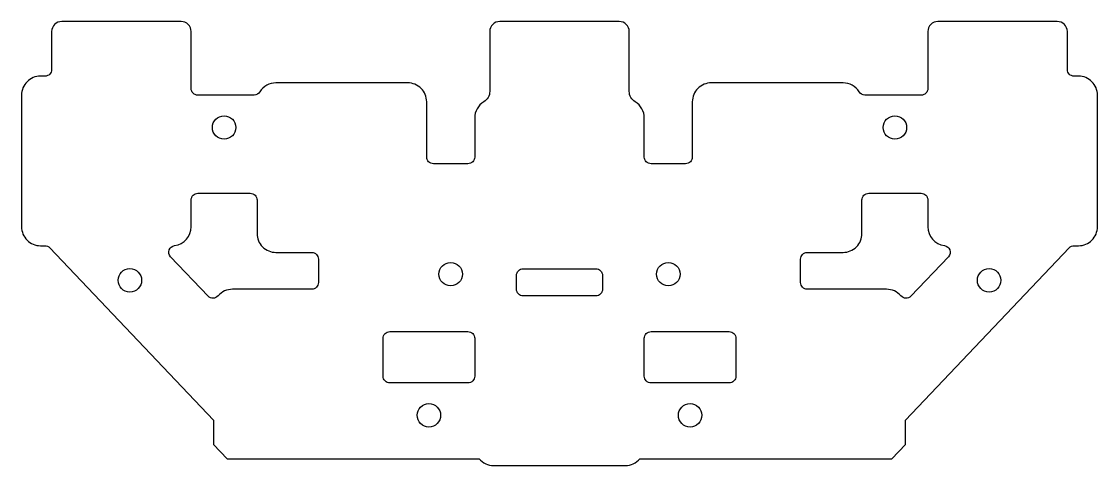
# Model space of a CAD drawing. Header units: millimetres. Extents: x -48.2 to 48.2, y -33.5 to 6.3.
import ezdxf

# ---------------------------------------------------------------- set-up
doc = ezdxf.new("R2010")
doc.units = ezdxf.units.MM

msp = doc.modelspace()

# ---------------------------------------------------------------- linework, layer by layer
for points in [[(32.4, -0.325), (27.362, -0.325, -0.261184), (26.85, -0.038, 0.261184), (25.4, 0.775), (13.6, 0.775, 0.414214), (11.9, -0.925), (11.9, -5.875, -0.414214), (11.3, -6.475), (8.2, -6.475, -0.414214), (7.6, -5.875), (7.6, -2.385, 0.262398), (6.78, -0.931, -0.262398), (6.25, 0.01), (6.25, 5.375, 0.414214), (5.35, 6.275), (-5.35, 6.275, 0.414214), (-6.25, 5.375), (-6.25, 0.01, -0.262398), (-6.78, -0.931, 0.262398), (-7.6, -2.385), (-7.6, -5.875, -0.414214), (-8.2, -6.475), (-11.3, -6.475, -0.414214), (-11.9, -5.875), (-11.9, -0.925, 0.414214), (-13.6, 0.775), (-25.4, 0.775, 0.261184), (-26.85, -0.038, -0.261184), (-27.362, -0.325), (-32.4, -0.325, -0.414214), (-33, 0.275), (-33, 5.375, 0.414214), (-33.9, 6.275), (-44.6, 6.275, 0.414214), (-45.5, 5.375), (-45.5, 1.975, -0.414214), (-46.1, 1.375), (-46.5, 1.375, 0.414214), (-48.2, -0.325), (-48.2, -12.125, 0.414214), (-46.5, -13.825), (-46.103, -13.825, -0.205725), (-45.668, -14.012), (-31, -29.469), (-31, -31.648), (-29.788, -32.925), (-7.196, -32.925, 0.220229), (-5.9, -33.525), (5.9, -33.525, 0.220229), (7.196, -32.925), (29.788, -32.925), (31, -31.648), (31, -29.469), (45.668, -14.012, -0.205725), (46.103, -13.825), (46.5, -13.825, 0.414214), (48.2, -12.125), (48.2, -0.325, 0.414214), (46.5, 1.375), (46.1, 1.375, -0.414214), (45.5, 1.975), (45.5, 5.375, 0.414214), (44.6, 6.275), (33.9, 6.275, 0.414214), (33, 5.375), (33, 0.275, -0.414214)], [(-32.4, -9.125), (-27.7, -9.125, -0.414214), (-27.1, -9.725), (-27.1, -12.725, 0.414214), (-25.4, -14.425), (-22.2, -14.425, -0.414214), (-21.6, -15.025), (-21.6, -17.125, -0.414214), (-22.2, -17.725), (-29.3, -17.725, 0.220131), (-30.596, -18.325, -0.446057), (-31.488, -18.349), (-34.838, -14.819, -0.613318), (-34.481, -13.811, 0.376802), (-33, -12.125), (-33, -9.725, -0.414214)], [(27.1, -12.725), (27.1, -9.725, -0.414214), (27.7, -9.125), (32.4, -9.125, -0.414214), (33, -9.725), (33, -12.125, 0.376802), (34.481, -13.811, -0.613318), (34.838, -14.819), (31.488, -18.349, -0.446057), (30.596, -18.325, 0.220131), (29.3, -17.725), (22.2, -17.725, -0.414214), (21.6, -17.125), (21.6, -15.025, -0.414214), (22.2, -14.425), (25.4, -14.425, 0.414214)], [(3.85, -17.725, -0.414214), (3.25, -18.325), (-3.25, -18.325, -0.414214), (-3.85, -17.725), (-3.85, -16.485, -0.414214), (-3.25, -15.885), (3.25, -15.885, -0.414214), (3.85, -16.485)], [(-15.8, -22.125, -0.414214), (-15.2, -21.525), (-8.2, -21.525, -0.414214), (-7.6, -22.125), (-7.6, -25.525, -0.414214), (-8.2, -26.125), (-15.2, -26.125, -0.414214), (-15.8, -25.525)], [(7.6, -22.125, -0.414214), (8.2, -21.525), (15.2, -21.525, -0.414214), (15.8, -22.125), (15.8, -25.525, -0.414214), (15.2, -26.125), (8.2, -26.125, -0.414214), (7.6, -25.525)]]:
    msp.add_lwpolyline(points, format="xyb", close=True)
for centre in [(-30.05, -3.225), (30.05, -3.225), (-9.75, -16.375), (9.75, -16.375), (-38.492, -16.925), (38.492, -16.925), (-11.7, -29.025), (11.7, -29.025)]:
    msp.add_circle(centre, 1.05)

doc.saveas('drawing.dxf')
